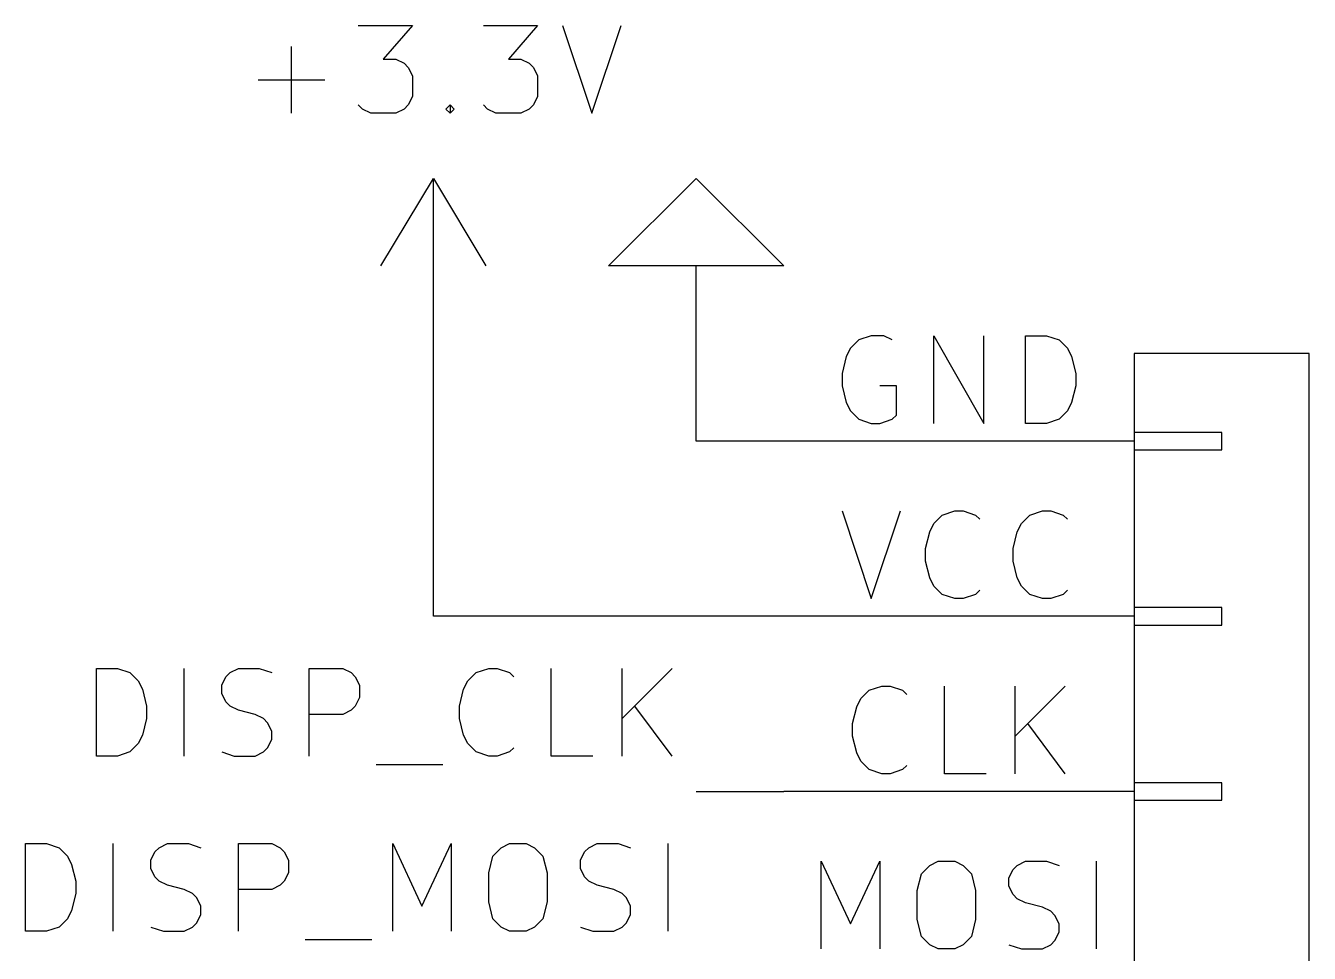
# Model space of a CAD drawing. Header units: inches. Extents: x 0.4 to 16.1, y -11.3 to -0.4.
# Drawn here: x 11.417 to 12.15, y -4.842 to -4.313 of the extents above; entities that cross this region are included whole.
import ezdxf

# ---------------------------------------------------------------- set-up
doc = ezdxf.new("R2010")
doc.units = ezdxf.units.IN
doc.header["$MEASUREMENT"] = 0
for name, color, linetype in [('GREENSIXTYFIVE', 129, 'CONTINUOUS'), ('LIGHTGREEN', 92, 'CONTINUOUS'), ('LIGHTRED', 12, 'CONTINUOUS'), ('RED', 14, 'CONTINUOUS'), ('REDSIX', 19, 'CONTINUOUS'), ('WHITE', 250, 'CONTINUOUS')]:
    doc.layers.add(name, color=color, linetype=linetype)

msp = doc.modelspace()

# ---------------------------------------------------------------- linework, layer by layer
at = {"layer": 'GREENSIXTYFIVE', "linetype": 'CONTINUOUS'}
for p, q in [((11.60714, -4.3128), (11.63809, -4.3128)), ((11.60714, -4.3128), (11.63809, -4.3128)), ((11.63809, -4.3128), (11.62143, -4.33185)), ((11.63809, -4.3128), (11.62143, -4.33185)), ((11.67857, -4.3128), (11.70952, -4.3128)), ((11.67857, -4.3128), (11.70952, -4.3128)), ((11.70952, -4.3128), (11.69285, -4.33185)), ((11.70952, -4.3128), (11.69285, -4.33185)), ((11.72381, -4.3128), (11.74047, -4.3628)), ((11.72381, -4.3128), (11.74047, -4.3628)), ((11.74047, -4.3628), (11.75714, -4.3128)), ((11.74047, -4.3628), (11.75714, -4.3128)), ((11.56904, -4.3628), (11.56904, -4.32471)), ((11.56904, -4.3628), (11.56904, -4.32471)), ((11.62143, -4.33185), (11.62857, -4.33185)), ((11.62143, -4.33185), (11.62857, -4.33185)), ((11.62857, -4.33185), (11.63333, -4.33423)), ((11.62857, -4.33185), (11.63333, -4.33423)), ((11.63333, -4.33423), (11.63571, -4.33661)), ((11.63333, -4.33423), (11.63571, -4.33661)), ((11.63571, -4.33661), (11.63809, -4.34137)), ((11.63571, -4.33661), (11.63809, -4.34137)), ((11.69285, -4.33185), (11.7, -4.33185)), ((11.69285, -4.33185), (11.7, -4.33185)), ((11.7, -4.33185), (11.70476, -4.33423)), ((11.7, -4.33185), (11.70476, -4.33423)), ((11.70476, -4.33423), (11.70714, -4.33661)), ((11.70476, -4.33423), (11.70714, -4.33661)), ((11.70714, -4.33661), (11.70952, -4.34137)), ((11.70714, -4.33661), (11.70952, -4.34137)), ((11.55, -4.34376), (11.58809, -4.34376)), ((11.55, -4.34376), (11.58809, -4.34376)), ((11.63809, -4.34137), (11.63809, -4.35328)), ((11.63809, -4.34137), (11.63809, -4.35328)), ((11.70952, -4.34137), (11.70952, -4.35328)), ((11.70952, -4.34137), (11.70952, -4.35328)), ((11.60952, -4.36043), (11.60714, -4.35804)), ((11.60952, -4.36043), (11.60714, -4.35804)), ((11.63571, -4.35804), (11.63333, -4.36043)), ((11.63571, -4.35804), (11.63333, -4.36043)), ((11.63809, -4.35328), (11.63571, -4.35804)), ((11.63809, -4.35328), (11.63571, -4.35804)), ((11.65714, -4.36043), (11.65952, -4.35804)), ((11.65714, -4.36043), (11.65952, -4.35804)), ((11.65952, -4.35804), (11.6619, -4.36043)), ((11.65952, -4.35804), (11.65952, -4.3628)), ((11.65952, -4.35804), (11.6619, -4.36043)), ((11.65952, -4.35804), (11.65952, -4.3628)), ((11.68095, -4.36043), (11.67857, -4.35804)), ((11.68095, -4.36043), (11.67857, -4.35804)), ((11.70714, -4.35804), (11.70476, -4.36043)), ((11.70714, -4.35804), (11.70476, -4.36043)), ((11.70952, -4.35328), (11.70714, -4.35804)), ((11.70952, -4.35328), (11.70714, -4.35804)), ((11.61428, -4.3628), (11.60952, -4.36043)), ((11.61428, -4.3628), (11.60952, -4.36043)), ((11.62857, -4.3628), (11.61428, -4.3628)), ((11.62857, -4.3628), (11.61428, -4.3628)), ((11.63333, -4.36043), (11.62857, -4.3628)), ((11.63333, -4.36043), (11.62857, -4.3628)), ((11.65952, -4.3628), (11.65714, -4.36043)), ((11.65952, -4.3628), (11.65714, -4.36043)), ((11.6619, -4.36043), (11.65952, -4.3628)), ((11.6619, -4.36043), (11.65952, -4.3628)), ((11.68571, -4.3628), (11.68095, -4.36043)), ((11.68571, -4.3628), (11.68095, -4.36043)), ((11.7, -4.3628), (11.68571, -4.3628)), ((11.7, -4.3628), (11.68571, -4.3628)), ((11.70476, -4.36043), (11.7, -4.3628)), ((11.70476, -4.36043), (11.7, -4.3628))]:
    msp.add_line(p, q, dxfattribs=at)
at = {"layer": 'LIGHTGREEN', "linetype": 'CONTINUOUS'}
for p, q in [((11.65, -4.65), (11.65, -4.5)), ((11.8, -4.55), (11.8, -4.5)), ((11.85, -4.55), (11.8, -4.55)), ((11.85, -4.65), (11.65, -4.65)), ((11.8, -4.75), (11.85, -4.75))]:
    msp.add_line(p, q, dxfattribs=at)
at = {"layer": 'LIGHTRED', "linetype": 'CONTINUOUS'}
for p, q in [((11.9, -4.48988), (11.89286, -4.49226)), ((11.9, -4.48988), (11.89286, -4.49226)), ((11.90714, -4.48988), (11.9, -4.48988)), ((11.90714, -4.48988), (11.9, -4.48988)), ((11.91191, -4.49226), (11.90714, -4.48988)), ((11.91191, -4.49226), (11.90714, -4.48988)), ((11.93571, -4.53988), (11.93571, -4.48988)), ((11.93571, -4.48988), (11.96428, -4.53988)), ((11.93571, -4.53988), (11.93571, -4.48988)), ((11.93571, -4.48988), (11.96428, -4.53988)), ((11.96428, -4.53988), (11.96428, -4.48988)), ((11.96428, -4.53988), (11.96428, -4.48988)), ((11.98809, -4.53988), (11.98809, -4.48988)), ((11.98809, -4.48988), (12, -4.48988)), ((11.98809, -4.53988), (11.98809, -4.48988)), ((11.98809, -4.48988), (12, -4.48988)), ((12, -4.48988), (12.00714, -4.49226)), ((12, -4.48988), (12.00714, -4.49226)), ((11.88809, -4.49702), (11.88571, -4.50178)), ((11.88809, -4.49702), (11.88571, -4.50178)), ((11.89286, -4.49226), (11.88809, -4.49702)), ((11.89286, -4.49226), (11.88809, -4.49702)), ((12.00714, -4.49226), (12.01191, -4.49702)), ((12.00714, -4.49226), (12.01191, -4.49702)), ((12.01191, -4.49702), (12.01429, -4.50178)), ((12.01191, -4.49702), (12.01429, -4.50178)), ((11.88571, -4.50178), (11.88333, -4.51131)), ((11.88571, -4.50178), (11.88333, -4.51131)), ((12.01429, -4.50178), (12.01667, -4.51131)), ((12.01429, -4.50178), (12.01667, -4.51131)), ((11.88333, -4.51131), (11.88333, -4.51845)), ((11.88333, -4.51131), (11.88333, -4.51845)), ((12.01667, -4.51131), (12.01667, -4.51845)), ((12.01667, -4.51131), (12.01667, -4.51845)), ((11.88333, -4.51845), (11.88571, -4.52797)), ((11.88333, -4.51845), (11.88571, -4.52797)), ((11.91428, -4.51845), (11.90476, -4.51845)), ((11.91428, -4.51845), (11.90476, -4.51845)), ((11.91428, -4.53512), (11.91428, -4.51845)), ((11.91428, -4.53512), (11.91428, -4.51845)), ((12.01667, -4.51845), (12.01429, -4.52797)), ((12.01667, -4.51845), (12.01429, -4.52797)), ((11.88571, -4.52797), (11.88809, -4.53274)), ((11.88571, -4.52797), (11.88809, -4.53274)), ((12.01429, -4.52797), (12.01191, -4.53274)), ((12.01429, -4.52797), (12.01191, -4.53274)), ((11.88809, -4.53274), (11.89286, -4.5375)), ((11.88809, -4.53274), (11.89286, -4.5375)), ((11.91191, -4.5375), (11.91428, -4.53512)), ((11.91191, -4.5375), (11.91428, -4.53512)), ((12.01191, -4.53274), (12.00714, -4.5375)), ((12.01191, -4.53274), (12.00714, -4.5375)), ((11.89286, -4.5375), (11.9, -4.53988)), ((11.89286, -4.5375), (11.9, -4.53988)), ((11.9, -4.53988), (11.90476, -4.53988)), ((11.9, -4.53988), (11.90476, -4.53988)), ((11.90476, -4.53988), (11.91191, -4.5375)), ((11.90476, -4.53988), (11.91191, -4.5375)), ((12, -4.53988), (11.98809, -4.53988)), ((12, -4.53988), (11.98809, -4.53988)), ((12.00714, -4.5375), (12, -4.53988)), ((12.00714, -4.5375), (12, -4.53988)), ((11.88333, -4.58988), (11.9, -4.63988)), ((11.88333, -4.58988), (11.9, -4.63988)), ((11.9, -4.63988), (11.91667, -4.58988)), ((11.9, -4.63988), (11.91667, -4.58988)), ((11.93571, -4.59702), (11.94048, -4.59226)), ((11.93571, -4.59702), (11.94048, -4.59226)), ((11.94048, -4.59226), (11.94762, -4.58988)), ((11.94048, -4.59226), (11.94762, -4.58988)), ((11.94762, -4.58988), (11.95238, -4.58988)), ((11.94762, -4.58988), (11.95238, -4.58988)), ((11.95238, -4.58988), (11.95952, -4.59226)), ((11.95238, -4.58988), (11.95952, -4.59226)), ((11.95952, -4.59226), (11.9619, -4.59464)), ((11.95952, -4.59226), (11.9619, -4.59464)), ((11.98571, -4.59702), (11.99048, -4.59226)), ((11.98571, -4.59702), (11.99048, -4.59226)), ((11.99048, -4.59226), (11.99762, -4.58988)), ((11.99048, -4.59226), (11.99762, -4.58988)), ((11.99762, -4.58988), (12.00238, -4.58988)), ((11.99762, -4.58988), (12.00238, -4.58988)), ((12.00238, -4.58988), (12.00952, -4.59226)), ((12.00238, -4.58988), (12.00952, -4.59226)), ((12.00952, -4.59226), (12.0119, -4.59464)), ((12.00952, -4.59226), (12.0119, -4.59464)), ((11.93333, -4.60178), (11.93571, -4.59702)), ((11.93333, -4.60178), (11.93571, -4.59702)), ((11.98333, -4.60178), (11.98571, -4.59702)), ((11.98333, -4.60178), (11.98571, -4.59702)), ((11.93095, -4.61131), (11.93333, -4.60178)), ((11.93095, -4.61131), (11.93333, -4.60178)), ((11.98095, -4.61131), (11.98333, -4.60178)), ((11.98095, -4.61131), (11.98333, -4.60178)), ((11.93095, -4.61845), (11.93095, -4.61131)), ((11.93095, -4.61845), (11.93095, -4.61131)), ((11.98095, -4.61845), (11.98095, -4.61131)), ((11.98095, -4.61845), (11.98095, -4.61131)), ((11.93333, -4.62797), (11.93095, -4.61845)), ((11.93333, -4.62797), (11.93095, -4.61845)), ((11.98333, -4.62797), (11.98095, -4.61845)), ((11.98333, -4.62797), (11.98095, -4.61845)), ((11.93571, -4.63274), (11.93333, -4.62797)), ((11.93571, -4.63274), (11.93333, -4.62797)), ((11.98571, -4.63274), (11.98333, -4.62797)), ((11.98571, -4.63274), (11.98333, -4.62797)), ((11.94048, -4.6375), (11.93571, -4.63274)), ((11.94048, -4.6375), (11.93571, -4.63274)), ((11.94762, -4.63988), (11.94048, -4.6375)), ((11.94762, -4.63988), (11.94048, -4.6375)), ((11.95952, -4.6375), (11.95238, -4.63988)), ((11.95952, -4.6375), (11.95238, -4.63988)), ((11.9619, -4.63512), (11.95952, -4.6375)), ((11.9619, -4.63512), (11.95952, -4.6375)), ((11.99048, -4.6375), (11.98571, -4.63274)), ((11.99048, -4.6375), (11.98571, -4.63274)), ((11.99762, -4.63988), (11.99048, -4.6375)), ((11.99762, -4.63988), (11.99048, -4.6375)), ((12.00952, -4.6375), (12.00238, -4.63988)), ((12.00952, -4.6375), (12.00238, -4.63988)), ((12.0119, -4.63512), (12.00952, -4.6375)), ((12.0119, -4.63512), (12.00952, -4.6375)), ((11.95238, -4.63988), (11.94762, -4.63988)), ((11.95238, -4.63988), (11.94762, -4.63988)), ((12.00238, -4.63988), (11.99762, -4.63988)), ((12.00238, -4.63988), (11.99762, -4.63988)), ((11.89405, -4.69702), (11.89881, -4.69226)), ((11.89405, -4.69702), (11.89881, -4.69226)), ((11.89881, -4.69226), (11.90595, -4.68988)), ((11.89881, -4.69226), (11.90595, -4.68988)), ((11.90595, -4.68988), (11.91071, -4.68988)), ((11.90595, -4.68988), (11.91071, -4.68988)), ((11.91071, -4.68988), (11.91786, -4.69226)), ((11.91071, -4.68988), (11.91786, -4.69226)), ((11.91786, -4.69226), (11.92024, -4.69464)), ((11.91786, -4.69226), (11.92024, -4.69464)), ((11.94167, -4.73988), (11.94167, -4.68988)), ((11.94167, -4.73988), (11.94167, -4.68988)), ((11.98214, -4.73988), (11.98214, -4.68988)), ((12.01071, -4.68988), (11.98214, -4.71845)), ((11.98214, -4.73988), (11.98214, -4.68988)), ((12.01071, -4.68988), (11.98214, -4.71845)), ((11.88929, -4.71131), (11.89167, -4.70178)), ((11.88929, -4.71131), (11.89167, -4.70178)), ((11.89167, -4.70178), (11.89405, -4.69702)), ((11.89167, -4.70178), (11.89405, -4.69702)), ((11.88929, -4.71845), (11.88929, -4.71131)), ((11.88929, -4.71845), (11.88929, -4.71131)), ((11.89167, -4.72797), (11.88929, -4.71845)), ((11.89167, -4.72797), (11.88929, -4.71845)), ((12.01071, -4.73988), (11.98929, -4.71131)), ((12.01071, -4.73988), (11.98929, -4.71131)), ((11.89405, -4.73274), (11.89167, -4.72797)), ((11.89405, -4.73274), (11.89167, -4.72797)), ((11.89881, -4.7375), (11.89405, -4.73274)), ((11.89881, -4.7375), (11.89405, -4.73274)), ((11.90595, -4.73988), (11.89881, -4.7375)), ((11.90595, -4.73988), (11.89881, -4.7375)), ((11.91071, -4.73988), (11.90595, -4.73988)), ((11.91071, -4.73988), (11.90595, -4.73988)), ((11.91786, -4.7375), (11.91071, -4.73988)), ((11.91786, -4.7375), (11.91071, -4.73988)), ((11.92024, -4.73512), (11.91786, -4.7375)), ((11.92024, -4.73512), (11.91786, -4.7375)), ((11.96548, -4.73988), (11.94167, -4.73988)), ((11.96548, -4.73988), (11.94167, -4.73988)), ((11.87143, -4.83988), (11.87143, -4.78988)), ((11.87143, -4.78988), (11.88809, -4.82559)), ((11.87143, -4.83988), (11.87143, -4.78988)), ((11.87143, -4.78988), (11.88809, -4.82559)), ((11.88809, -4.82559), (11.90476, -4.78988)), ((11.88809, -4.82559), (11.90476, -4.78988)), ((11.90476, -4.78988), (11.90476, -4.83988)), ((11.90476, -4.78988), (11.90476, -4.83988)), ((11.93333, -4.79226), (11.93809, -4.78988)), ((11.93333, -4.79226), (11.93809, -4.78988)), ((11.93809, -4.78988), (11.94761, -4.78988)), ((11.93809, -4.78988), (11.94761, -4.78988)), ((11.94761, -4.78988), (11.95238, -4.79226)), ((11.94761, -4.78988), (11.95238, -4.79226)), ((11.98333, -4.79226), (11.98809, -4.78988)), ((11.98333, -4.79226), (11.98809, -4.78988)), ((11.98809, -4.78988), (12, -4.78988)), ((11.98809, -4.78988), (12, -4.78988)), ((12, -4.78988), (12.00714, -4.79226)), ((12, -4.78988), (12.00714, -4.79226)), ((12.02857, -4.83988), (12.02857, -4.78988)), ((12.02857, -4.83988), (12.02857, -4.78988)), ((11.92619, -4.80655), (11.92857, -4.79702)), ((11.92619, -4.80655), (11.92857, -4.79702)), ((11.92857, -4.79702), (11.93333, -4.79226)), ((11.92857, -4.79702), (11.93333, -4.79226)), ((11.95238, -4.79226), (11.95714, -4.79702)), ((11.95238, -4.79226), (11.95714, -4.79702)), ((11.95714, -4.79702), (11.95952, -4.80655)), ((11.95714, -4.79702), (11.95952, -4.80655)), ((11.97857, -4.7994), (11.98095, -4.79464)), ((11.97857, -4.7994), (11.98095, -4.79464)), ((11.98095, -4.79464), (11.98333, -4.79226)), ((11.98095, -4.79464), (11.98333, -4.79226)), ((11.97857, -4.80417), (11.97857, -4.7994)), ((11.97857, -4.80417), (11.97857, -4.7994)), ((11.98095, -4.80893), (11.97857, -4.80417)), ((11.98095, -4.80893), (11.97857, -4.80417)), ((11.92619, -4.82321), (11.92619, -4.80655)), ((11.92619, -4.82321), (11.92619, -4.80655)), ((11.95952, -4.80655), (11.95952, -4.82321)), ((11.95952, -4.80655), (11.95952, -4.82321)), ((11.98333, -4.81131), (11.98095, -4.80893)), ((11.98333, -4.81131), (11.98095, -4.80893)), ((11.98809, -4.81369), (11.98333, -4.81131)), ((11.98809, -4.81369), (11.98333, -4.81131)), ((11.99762, -4.81607), (11.98809, -4.81369)), ((11.99762, -4.81607), (11.98809, -4.81369)), ((12.00238, -4.81845), (11.99762, -4.81607)), ((12.00238, -4.81845), (11.99762, -4.81607)), ((12.00476, -4.82083), (12.00238, -4.81845)), ((12.00476, -4.82083), (12.00238, -4.81845)), ((12.00714, -4.82559), (12.00476, -4.82083)), ((12.00714, -4.82559), (12.00476, -4.82083)), ((11.92857, -4.83274), (11.92619, -4.82321)), ((11.92857, -4.83274), (11.92619, -4.82321)), ((11.95952, -4.82321), (11.95714, -4.83274)), ((11.95952, -4.82321), (11.95714, -4.83274)), ((12.00714, -4.83035), (12.00714, -4.82559)), ((12.00714, -4.83035), (12.00714, -4.82559)), ((11.93333, -4.8375), (11.92857, -4.83274)), ((11.93333, -4.8375), (11.92857, -4.83274)), ((11.95714, -4.83274), (11.95238, -4.8375)), ((11.95714, -4.83274), (11.95238, -4.8375)), ((12.00238, -4.8375), (12.00476, -4.83512)), ((12.00238, -4.8375), (12.00476, -4.83512)), ((12.00476, -4.83512), (12.00714, -4.83035)), ((12.00476, -4.83512), (12.00714, -4.83035)), ((11.93809, -4.83988), (11.93333, -4.8375)), ((11.93809, -4.83988), (11.93333, -4.8375)), ((11.94761, -4.83988), (11.93809, -4.83988)), ((11.94761, -4.83988), (11.93809, -4.83988)), ((11.95238, -4.8375), (11.94761, -4.83988)), ((11.95238, -4.8375), (11.94761, -4.83988)), ((11.97857, -4.8375), (11.98571, -4.83988)), ((11.97857, -4.8375), (11.98571, -4.83988)), ((11.98571, -4.83988), (11.99762, -4.83988)), ((11.98571, -4.83988), (11.99762, -4.83988)), ((11.99762, -4.83988), (12.00238, -4.8375)), ((11.99762, -4.83988), (12.00238, -4.8375))]:
    msp.add_line(p, q, dxfattribs=at)
at = {"layer": 'RED', "linetype": 'CONTINUOUS'}
for p, q in [((11.62, -4.45), (11.65, -4.4)), ((11.65, -4.4), (11.68, -4.45)), ((11.65, -4.5), (11.65, -4.4)), ((11.75, -4.45), (11.8, -4.4)), ((11.8, -4.4), (11.85, -4.45)), ((11.8, -4.45), (11.75, -4.45)), ((11.8, -4.5), (11.8, -4.45)), ((11.85, -4.45), (11.8, -4.45)), ((12.05, -4.5), (12.05, -5.2)), ((12.15, -4.5), (12.05, -4.5)), ((12.15, -5.2), (12.15, -4.5)), ((12.05, -4.545), (12.05, -4.555)), ((12.1, -4.545), (12.05, -4.545)), ((12.1, -4.555), (12.1, -4.545)), ((12.05, -4.55), (11.85, -4.55)), ((12.05, -4.55), (11.85, -4.55)), ((12.05, -4.555), (12.1, -4.555)), ((12.05, -4.645), (12.05, -4.655)), ((12.1, -4.645), (12.05, -4.645)), ((12.1, -4.655), (12.1, -4.645)), ((12.05, -4.65), (11.85, -4.65)), ((12.05, -4.65), (11.85, -4.65)), ((12.05, -4.655), (12.1, -4.655)), ((12.05, -4.745), (12.05, -4.755)), ((12.1, -4.745), (12.05, -4.745)), ((12.1, -4.755), (12.1, -4.745)), ((12.05, -4.75), (11.85, -4.75)), ((12.05, -4.75), (11.85, -4.75)), ((12.05, -4.755), (12.1, -4.755))]:
    msp.add_line(p, q, dxfattribs=at)
at = {"layer": 'REDSIX', "linetype": 'CONTINUOUS'}
for p, q in [((11.45779, -4.7298), (11.45779, -4.6798)), ((11.45779, -4.6798), (11.4697, -4.6798)), ((11.4697, -4.6798), (11.47684, -4.68218)), ((11.50779, -4.7298), (11.50779, -4.6798)), ((11.53398, -4.68218), (11.53875, -4.6798)), ((11.53875, -4.6798), (11.55065, -4.6798)), ((11.55065, -4.6798), (11.5578, -4.68218)), ((11.57922, -4.7298), (11.57922, -4.6798)), ((11.57922, -4.6798), (11.59827, -4.6798)), ((11.59827, -4.6798), (11.60303, -4.68218)), ((11.67446, -4.68218), (11.6816, -4.6798)), ((11.6816, -4.6798), (11.68636, -4.6798)), ((11.68636, -4.6798), (11.69351, -4.68218)), ((11.71731, -4.7298), (11.71731, -4.6798)), ((11.75779, -4.7298), (11.75779, -4.6798)), ((11.78636, -4.6798), (11.75779, -4.70837)), ((11.47684, -4.68218), (11.4816, -4.68694)), ((11.4816, -4.68694), (11.48398, -4.6917)), ((11.52922, -4.68932), (11.5316, -4.68456)), ((11.5316, -4.68456), (11.53398, -4.68218)), ((11.60303, -4.68218), (11.60541, -4.68456)), ((11.60541, -4.68456), (11.60779, -4.68932)), ((11.66731, -4.6917), (11.6697, -4.68694)), ((11.6697, -4.68694), (11.67446, -4.68218)), ((11.69351, -4.68218), (11.69589, -4.68456)), ((11.48398, -4.6917), (11.48636, -4.70123)), ((11.52922, -4.69409), (11.52922, -4.68932)), ((11.5316, -4.69885), (11.52922, -4.69409)), ((11.60779, -4.69647), (11.60541, -4.70123)), ((11.60779, -4.68932), (11.60779, -4.69647)), ((11.66494, -4.70123), (11.66731, -4.6917)), ((11.48636, -4.70123), (11.48636, -4.70837)), ((11.53398, -4.70123), (11.5316, -4.69885)), ((11.53875, -4.70361), (11.53398, -4.70123)), ((11.54827, -4.70599), (11.53875, -4.70361)), ((11.60303, -4.70361), (11.59827, -4.70599)), ((11.60541, -4.70123), (11.60303, -4.70361)), ((11.66494, -4.70837), (11.66494, -4.70123)), ((11.78636, -4.7298), (11.76494, -4.70123)), ((11.48636, -4.70837), (11.48398, -4.71789)), ((11.55303, -4.70837), (11.54827, -4.70599)), ((11.55541, -4.71075), (11.55303, -4.70837)), ((11.5578, -4.71552), (11.55541, -4.71075)), ((11.59827, -4.70599), (11.57922, -4.70599)), ((11.66731, -4.71789), (11.66494, -4.70837)), ((11.48398, -4.71789), (11.4816, -4.72266)), ((11.5578, -4.72028), (11.5578, -4.71552)), ((11.6697, -4.72266), (11.66731, -4.71789)), ((11.4816, -4.72266), (11.47684, -4.72742)), ((11.55303, -4.72742), (11.55541, -4.72504)), ((11.55541, -4.72504), (11.5578, -4.72028)), ((11.67446, -4.72742), (11.6697, -4.72266)), ((11.69589, -4.72504), (11.69351, -4.72742)), ((11.4697, -4.7298), (11.45779, -4.7298)), ((11.47684, -4.72742), (11.4697, -4.7298)), ((11.52922, -4.72742), (11.53637, -4.7298)), ((11.53637, -4.7298), (11.54827, -4.7298)), ((11.54827, -4.7298), (11.55303, -4.72742)), ((11.6816, -4.7298), (11.67446, -4.72742)), ((11.68636, -4.7298), (11.6816, -4.7298)), ((11.69351, -4.72742), (11.68636, -4.7298)), ((11.74113, -4.7298), (11.71731, -4.7298)), ((11.61732, -4.73456), (11.65541, -4.73456)), ((11.41731, -4.8298), (11.41731, -4.7798)), ((11.41731, -4.7798), (11.42922, -4.7798)), ((11.42922, -4.7798), (11.43636, -4.78218)), ((11.43636, -4.78218), (11.44113, -4.78694)), ((11.46731, -4.8298), (11.46731, -4.7798)), ((11.49113, -4.78456), (11.49351, -4.78218)), ((11.49351, -4.78218), (11.49827, -4.7798)), ((11.49827, -4.7798), (11.51017, -4.7798)), ((11.51017, -4.7798), (11.51732, -4.78218)), ((11.53874, -4.8298), (11.53874, -4.7798)), ((11.53874, -4.7798), (11.55779, -4.7798)), ((11.55779, -4.7798), (11.56256, -4.78218)), ((11.56256, -4.78218), (11.56494, -4.78456)), ((11.62684, -4.8298), (11.62684, -4.7798)), ((11.62684, -4.7798), (11.64351, -4.81552)), ((11.64351, -4.81552), (11.66017, -4.7798)), ((11.66017, -4.7798), (11.66017, -4.8298)), ((11.68398, -4.78694), (11.68874, -4.78218)), ((11.68874, -4.78218), (11.6935, -4.7798)), ((11.6935, -4.7798), (11.70303, -4.7798)), ((11.70303, -4.7798), (11.70779, -4.78218)), ((11.70779, -4.78218), (11.71255, -4.78694)), ((11.73636, -4.78456), (11.73874, -4.78218)), ((11.73874, -4.78218), (11.74351, -4.7798)), ((11.74351, -4.7798), (11.75541, -4.7798)), ((11.75541, -4.7798), (11.76256, -4.78218)), ((11.78398, -4.8298), (11.78398, -4.7798)), ((11.44113, -4.78694), (11.44351, -4.7917)), ((11.44351, -4.7917), (11.44589, -4.80123)), ((11.48875, -4.78932), (11.49113, -4.78456)), ((11.48875, -4.79409), (11.48875, -4.78932)), ((11.56494, -4.78456), (11.56731, -4.78932)), ((11.56731, -4.78932), (11.56731, -4.79647)), ((11.6816, -4.79647), (11.68398, -4.78694)), ((11.71255, -4.78694), (11.71493, -4.79647)), ((11.73398, -4.78932), (11.73636, -4.78456)), ((11.73398, -4.79409), (11.73398, -4.78932)), ((11.49113, -4.79885), (11.48875, -4.79409)), ((11.49351, -4.80123), (11.49113, -4.79885)), ((11.56731, -4.79647), (11.56494, -4.80123)), ((11.6816, -4.81313), (11.6816, -4.79647)), ((11.71493, -4.79647), (11.71493, -4.81313)), ((11.73636, -4.79885), (11.73398, -4.79409)), ((11.73874, -4.80123), (11.73636, -4.79885)), ((11.44589, -4.80123), (11.44589, -4.80837)), ((11.49827, -4.80361), (11.49351, -4.80123)), ((11.5078, -4.80599), (11.49827, -4.80361)), ((11.51256, -4.80837), (11.5078, -4.80599)), ((11.55779, -4.80599), (11.53874, -4.80599)), ((11.56256, -4.80361), (11.55779, -4.80599)), ((11.56494, -4.80123), (11.56256, -4.80361)), ((11.74351, -4.80361), (11.73874, -4.80123)), ((11.75303, -4.80599), (11.74351, -4.80361)), ((11.75779, -4.80837), (11.75303, -4.80599)), ((11.44589, -4.80837), (11.44351, -4.81789)), ((11.51494, -4.81075), (11.51256, -4.80837)), ((11.51732, -4.81552), (11.51494, -4.81075)), ((11.68398, -4.82266), (11.6816, -4.81313)), ((11.71493, -4.81313), (11.71255, -4.82266)), ((11.76017, -4.81075), (11.75779, -4.80837)), ((11.76256, -4.81552), (11.76017, -4.81075)), ((11.44351, -4.81789), (11.44113, -4.82266)), ((11.51494, -4.82504), (11.51732, -4.82028)), ((11.51732, -4.82028), (11.51732, -4.81552)), ((11.76017, -4.82504), (11.76256, -4.82028)), ((11.76256, -4.82028), (11.76256, -4.81552)), ((11.43636, -4.82742), (11.42922, -4.8298)), ((11.44113, -4.82266), (11.43636, -4.82742)), ((11.48875, -4.82742), (11.49589, -4.8298)), ((11.5078, -4.8298), (11.51256, -4.82742)), ((11.51256, -4.82742), (11.51494, -4.82504)), ((11.68874, -4.82742), (11.68398, -4.82266)), ((11.6935, -4.8298), (11.68874, -4.82742)), ((11.70779, -4.82742), (11.70303, -4.8298)), ((11.71255, -4.82266), (11.70779, -4.82742)), ((11.73398, -4.82742), (11.74113, -4.8298)), ((11.75303, -4.8298), (11.75779, -4.82742)), ((11.75779, -4.82742), (11.76017, -4.82504)), ((11.42922, -4.8298), (11.41731, -4.8298)), ((11.49589, -4.8298), (11.5078, -4.8298)), ((11.57684, -4.83456), (11.61494, -4.83456)), ((11.70303, -4.8298), (11.6935, -4.8298)), ((11.74113, -4.8298), (11.75303, -4.8298))]:
    msp.add_line(p, q, dxfattribs=at)
at = {"layer": 'WHITE', "linetype": 'CONTINUOUS'}
for p, q in [((12.05, -4.5), (12.05, -5.2)), ((12.15, -4.5), (12.05, -4.5)), ((12.15, -5.2), (12.15, -4.5))]:
    msp.add_line(p, q, dxfattribs=at)

doc.saveas('drawing.dxf')
